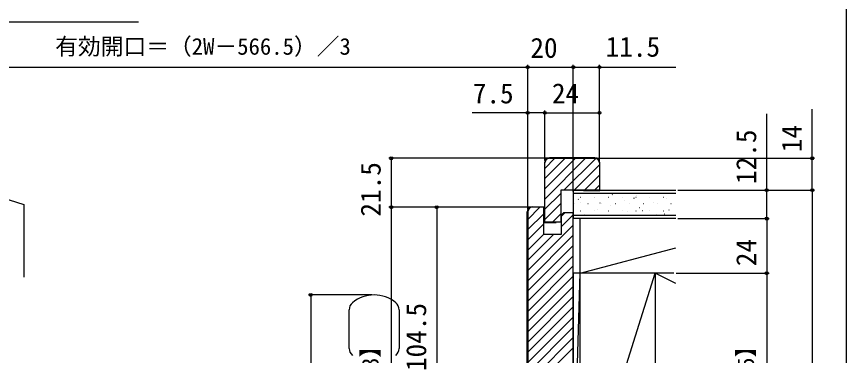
# Model space of a CAD drawing. Units: millimetres, scale not verified. Extents: x -525 to 525, y -784 to 780.
# Drawn here: x 160.4 to 525, y 223.9 to 372.8 of the extents above; entities that cross this region are included whole.
import ezdxf
from ezdxf.enums import TextEntityAlignment as Align

# ---------------------------------------------------------------- set-up
doc = ezdxf.new("R2010")
doc.units = ezdxf.units.MM
doc.header["$LTSCALE"] = 4
for name, color, linetype in [('0-3_YKK_11', 7, 'Continuous'), ('0-5_YKK_13', 4, 'Continuous'), ('0-7_YKK_D', 6, 'Continuous'), ('0-8_YKK_ZWAK', 7, 'Continuous'), ('0-9_YSS_K', 3, 'Continuous'), ('0-A_YSS_KE', 3, 'Continuous')]:
    doc.layers.add(name, color=color, linetype=linetype)
doc.styles.add('ＭＳ ゴシック', font='')
doc.styles.get('ＭＳ ゴシック').set_extended_font_data('MS Gothic')

msp = doc.modelspace()

# ---------------------------------------------------------------- linework, layer by layer
at = {"layer": '0-3_YKK_11'}
for points in [[(387, 289.2), (392.2, 289.2), (392.2, 282.2), (392, 282.2)], [(405, 128.5), (405, 286.5), (400.7, 286.5), (399.7, 285.5), (399.7, 277), (392, 277), (392, 282.2), (392, 289), (387, 289)], [(390, 207.3), (389.8, 207.3), (389.8, 208.3), (385.417, 208.3), (384.8, 208.917), (384.8, 287)], [(385, 287), (385, 209), (385.5, 208.5), (390, 208.5), (390, 207.5), (390, 197.5), (390, 196.5), (385.5, 196.5), (385, 196), (385, 185.5)]]:
    msp.add_lwpolyline(points, dxfattribs=at)
for radius in [2.2, 2]:
    msp.add_arc((387, 287), radius, 90.00001, 179.99999, dxfattribs=at)
at = {"layer": '0-5_YKK_13'}
for p, q in [((306.5, 227.015), (306.5, 243.985)), ((328.5, 243.985), (328.5, 227.015))]:
    msp.add_line(p, q, dxfattribs=at)
for centre, radius, start, end in [((317.5, 235.5), 15, 50.4788, 129.5212), ((310.5, 243.985), 4, 129.5212, 180), ((324.5, 243.985), 4, 360, 50.4788), ((310.5, 227.015), 4, 180, 230.4788), ((324.5, 227.015), 4, 309.5212, 360)]:
    msp.add_arc(centre, radius, start, end, dxfattribs=at)
at = {"layer": '0-7_YKK_D'}
for p, q in [((143.5, 350.499), (385, 350.499)), ((385, 288), (385, 351.499)), ((385, 288), (385, 351.499)), ((385, 350.499), (405, 350.499)), ((405, 296), (405, 351.499)), ((405, 297.5), (405, 351.499)), ((416.5, 308.895), (416.5, 351.499)), ((385, 288), (385, 331.499)), ((392.5, 309.499), (392.5, 331.499)), ((392.5, 309.499), (392.5, 331.499)), ((392.5, 330.499), (416.5, 330.499)), ((416.5, 309.499), (416.5, 331.499)), ((393.5, 310.499), (323.999, 310.499)), ((324.999, 310.499), (324.999, 289)), ((415.5, 310.499), (511, 310.499)), ((451, 296.5), (511, 296.5)), ((451, 296.5), (511, 296.5)), ((451, 296.5), (491, 296.5)), ((510, 296.5), (510, 118.5)), ((386, 289), (323.999, 289)), ((386, 289), (324, 289)), ((325, 289), (325, 126)), ((386, 289), (344, 289)), ((345, 289), (345, 184.5)), ((451, 284), (491, 284)), ((451, 284), (491, 284)), ((490, 284), (490, 260)), ((450.247, 260), (491, 260)), ((452, 260), (491, 260)), ((490, 260), (490, 155)), ((316.5, 250.5), (288.645, 250.5)), ((289.645, 250.5), (289.645, 179.5))]:
    msp.add_line(p, q, dxfattribs=at)
for points in [[(128.5, 350.499), (134.949, 370.499), (213.893, 370.499)], [(405, 350.499), (416.5, 350.499), (450.05, 350.499)], [(510, 296.5), (510, 310.499), (510, 332.117)], [(392.5, 330.499), (385, 330.499), (360.495, 330.499)], [(490, 284), (490, 296.5), (490, 330.05)], [(133.5, 299.749), (163.5, 290.209), (163.5, 258.254)]]:
    msp.add_lwpolyline(points, dxfattribs=at)
for centre in [(385, 350.499), (385, 350.499), (405, 350.499), (405, 350.499), (416.5, 350.499), (385, 330.499), (392.5, 330.499), (392.5, 330.499), (416.5, 330.499), (324.999, 310.499), (510, 310.499), (490, 296.5), (510, 296.5), (510, 296.5), (324.999, 289), (325, 289), (345, 289), (490, 284), (490, 284), (490, 260), (490, 260), (289.645, 250.5)]:
    msp.add_circle(centre, 0.637, dxfattribs=at)
at = {"layer": '0-8_YKK_ZWAK'}
msp.add_lwpolyline([(-525, -783.5), (525, -783.5), (525, 746.5)], dxfattribs=at)
at = {"layer": '0-9_YSS_K'}
for p, q in [((392.5, 306.076), (396.923, 310.499)), ((392.5, 301.585), (401.413, 310.499)), ((392.5, 297.095), (405.904, 310.499)), ((392.5, 292.605), (410.394, 310.499)), ((400.885, 296.5), (414.853, 310.468)), ((405.375, 296.5), (416.5, 307.625)), ((409.865, 296.5), (416.5, 303.135)), ((405, 296.5), (450, 296.5)), ((405, 296.5), (405, 284)), ((414.355, 296.5), (416.5, 298.645)), ((392.5, 288.115), (399.5, 295.115)), ((450, 295), (405, 295)), ((407.077, 292.384), (407.244, 292.495)), ((408.186, 293.42), (408.286, 293.42)), ((414.266, 293.42), (414.366, 293.42)), ((414.358, 293.222), (414.377, 293.228)), ((420.346, 293.42), (420.446, 293.42)), ((422.061, 294.466), (422.228, 294.577)), ((426.426, 293.42), (426.526, 293.42)), ((427.376, 292.15), (427.395, 292.156)), ((431.666, 292.988), (431.833, 293.099)), ((432.506, 293.42), (432.606, 293.42)), ((432.957, 294.126), (432.975, 294.133)), ((438.586, 293.42), (438.686, 293.42)), ((444.666, 293.42), (444.766, 293.42)), ((445.975, 293.054), (445.994, 293.061)), ((385, 283.658), (390.342, 289)), ((392.5, 283.625), (399.5, 290.625)), ((405.336, 290.67), (405.436, 290.67)), ((408.117, 291.012), (408.136, 291.018)), ((411.416, 290.67), (411.516, 290.67)), ((416.682, 290.906), (416.849, 291.017)), ((417.496, 290.67), (417.596, 290.67)), ((421.136, 289.94), (421.155, 289.947)), ((423.576, 290.67), (423.676, 290.67)), ((429.656, 290.67), (429.756, 290.67)), ((434.154, 288.868), (434.173, 288.875)), ((435.736, 290.67), (435.836, 290.67)), ((440.395, 291.078), (440.414, 291.085)), ((441.816, 290.67), (441.916, 290.67)), ((447.896, 290.67), (447.996, 290.67)), ((385, 279.168), (392, 286.168)), ((395.864, 282.499), (399.5, 286.135)), ((399.7, 284.888), (401.312, 286.5)), ((399.7, 280.397), (405, 285.697)), ((405, 285.5), (450, 285.5)), ((408.186, 287.44), (408.286, 287.44)), ((410.069, 286.021), (410.088, 286.028)), ((414.266, 287.44), (414.366, 287.44)), ((415.65, 287.997), (415.669, 288.004)), ((420.346, 287.44), (420.446, 287.44)), ((420.353, 285.5), (420.459, 285.57)), ((426.426, 287.44), (426.526, 287.44)), ((428.668, 286.925), (428.687, 286.932)), ((432.506, 287.44), (432.606, 287.44)), ((435.276, 287.542), (435.443, 287.652)), ((438.586, 287.44), (438.686, 287.44)), ((441.687, 285.854), (441.706, 285.86)), ((444.666, 287.44), (444.766, 287.44)), ((444.881, 286.064), (445.048, 286.174)), ((447.173, 287.796), (447.192, 287.803)), ((385, 274.678), (392, 281.678)), ((385, 261.207), (405, 281.207)), ((450, 284), (405, 284)), ((408, 260), (408, 284)), ((385, 270.188), (392, 277.188)), ((385, 265.697), (396.303, 277)), ((385, 256.717), (405, 276.717)), ((385, 252.227), (405, 272.227)), ((408, 260), (450, 271.254)), ((385, 247.737), (405, 267.737)), ((385, 243.247), (405, 263.247)), ((405, 260), (405, 155)), ((449.247, 260), (405, 260)), ((405, 155), (408, 260)), ((408, 155), (408, 260)), ((450, 255.481), (441, 260)), ((385, 238.757), (405, 258.757)), ((385, 234.267), (405, 254.267)), ((385, 229.776), (405, 249.776)), ((385, 225.286), (405, 245.286)), ((385, 220.796), (405, 240.796)), ((385, 216.306), (405, 236.306)), ((385, 211.816), (405, 231.816)), ((386.174, 208.5), (405, 227.326))]:
    msp.add_line(p, q, dxfattribs=at)
msp.add_lwpolyline([(408, 155), (441, 260), (441, 155)], dxfattribs=at)
at = {"layer": '0-A_YSS_KE'}
for p, q in [((414.5, 310.7), (394.5, 310.7)), ((394.5, 310.499), (414.5, 310.499)), ((399.5, 296.499), (399.5, 282.499))]:
    msp.add_line(p, q, dxfattribs=at)
for points in [[(392.3, 308.5), (392.3, 282.3), (397.5, 282.3), (397.5, 282.5)], [(399.5, 282.499), (392.5, 282.499), (392.5, 308.499)], [(416.5, 308.5), (416.5, 296.5), (399.5, 296.5)], [(409.5, 296.5), (409.5, 296.3), (416.7, 296.3), (416.7, 308.5)]]:
    msp.add_lwpolyline(points, dxfattribs=at)
for centre, radius, start, end in [((394.5, 308.5), 2.2, 90, 180), ((394.5, 308.499), 2, 90, 180), ((414.5, 308.5), 2.2, 360, 90), ((414.5, 308.499), 2, 0, 90)]:
    msp.add_arc(centre, radius, start, end, dxfattribs=at)

# ---------------------------------------------------------------- texts
at = {"layer": '0-7_YKK_D', "style": 'ＭＳ ゴシック'}
for s, height, p in [('有効開口＝（2W－566.5）／3', 7.331, (177.347, 353.806)), ('20', 8.798, (386.136, 351.999)), ('11.5', 8.798, (419.209, 352.499)), ('7.5', 8.798, (360.836, 331.999)), ('24', 8.798, (395.602, 331.999))]:
    msp.add_text(s, height=height, dxfattribs=at).set_placement(p, align=Align.BOTTOM_LEFT)
for s, height, p in [('14', 8.798, (508, 313.208)), ('12.5', 8.798, (488, 299.209)), ('21.5', 8.798, (322.999, 284.886)), ('24', 8.798, (488, 263.102)), ('104.5', 8.798, (343, 217.045)), ('枠見込【163】', 7.331, (321.636, 167.983)), ('柱寸法【105】', 7.331, (486.636, 168.04))]:
    msp.add_text(s, height=height, rotation=90, dxfattribs=at).set_placement(p, align=Align.BOTTOM_LEFT)

doc.saveas('drawing.dxf')
